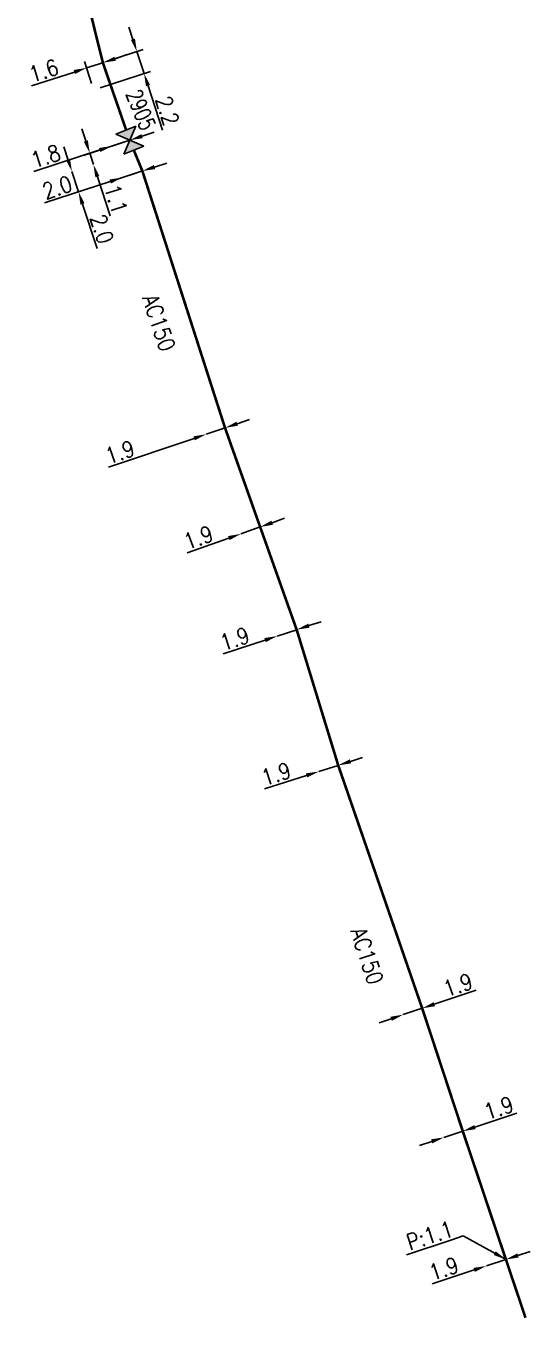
# Model space of a CAD drawing. Header units: millimetres. Extents: x 108000 to 109000, y 147000 to 148000.
# Drawn here: x 108561.8 to 108608.9, y 146999.9 to 147120.6 of the extents above; entities that cross this region are included whole.
import ezdxf
from ezdxf.enums import TextEntityAlignment as Align

# ---------------------------------------------------------------- set-up
doc = ezdxf.new("R2010")
doc.units = ezdxf.units.MM
doc.header["$PDMODE"] = 34
doc.layers.get('0').update_dxf_attribs({"linetype": 'CONTINUOUS'})
doc.layers.get('Defpoints').update_dxf_attribs({"linetype": 'CONTINUOUS'})
doc.layers.add('G_120', color=4, linetype='CONTINUOUS')
doc.layers.add('G_300', color=7, linetype='CONTINUOUS')
doc.styles.add('G_ROMANS', font='ROMANS.SHX', dxfattribs={"width": 0.75})
doc.styles.get("Standard").update_dxf_attribs({"font": 'romans.shx', "width": 0.85})
doc.linetypes.add('G_TYPB_AP', pattern='A,5,-0.3,["o",Standard,S=1.5,R=0,X=0,Y=-0.5],-1.65', length=6.95)
doc.dimstyles.get("Standard").update_dxf_attribs({"dimtxt": 1.5, "dimasz": 1.2, "dimexe": 0.625, "dimexo": 0.625, "dimgap": 0.25, "dimtad": 1, "dimdec": 1, "dimzin": 0, "dimdsep": 46, "dimtxsty": 'Standard', "dimcen": -0.5, "dimadec": 0, "dimazin": 0, "dimtfac": 1, "dimtdec": 1, "dimtmove": 0, "dimatfit": 3, "dimfxl": 0, "dimtolj": 1, "dimtzin": 0, "dimarcsym": 0})

# ---------------------------------------------------------------- blocks, each defined once
blk = doc.blocks.new('G_300_04')
h = blk.add_hatch(color=256)
h.paths.add_polyline_path([(-1, 1), (-1, -1), (0, 0)])
h.paths.add_polyline_path([(1, 1), (0, 0), (1, -1)])
at = {"flags": 128}
for points in [[(1, 1), (-1, -1)], [(1, -1), (-1, 1)], [(-1, 1), (-1, -1)], [(1, 1), (1, -1)]]:
    blk.add_lwpolyline(points, dxfattribs=at)
at = {"color": 0, "linetype": 'Continuous', "style": 'G_ROMANS', "width": 0.75}
blk.add_attdef('NUM', text='', height=1.5, dxfattribs=at).set_placement((0, 2.07), align=Align.MIDDLE)
at = {"color": 0, "linetype": 'Continuous', "style": 'G_ROMANS', "width": 0.75, "flags": 3}
for tag, p in [('DEF_LEG', (0, -2.5)), ('DEF_COUP', (0, -5)), ('DEF_TYPE', (0, -7.5))]:
    blk.add_attdef(tag, text='', height=1.2, dxfattribs=at).set_placement(p, align=Align.MIDDLE)
blk = doc.blocks.new('*D251')
at = {"layer": 'Defpoints', "color": 0, "linetype": 'Continuous', "transparency": 16777216}
for p in [(108602.62, 147017.42), (108600.86, 147016.84), (108600.86, 147016.84)]:
    blk.add_point(p, dxfattribs=at)
at = {"layer": 'G_120', "color": 0, "linetype": 'Continuous', "lineweight": -2, "transparency": 16777216}
for p, q in [((108603.76, 147017.8), (108607.68, 147019.1)), ((108600.86, 147016.84), (108602.62, 147017.42)), ((108599.72, 147016.47), (108598.58, 147016.09))]:
    blk.add_line(p, q, dxfattribs=at)
at = {"layer": 'G_120', "color": 0, "linetype": 'Continuous', "transparency": 16777216}
for points in [[(108603.7, 147017.99), (108603.82, 147017.61), (108602.62, 147017.42)], [(108599.66, 147016.66), (108599.79, 147016.28), (108600.86, 147016.84)]]:
    blk.add_solid(points, dxfattribs=at)
at = {"layer": 'G_120', "color": 0, "linetype": 'Continuous', "transparency": 16777216, "insert": (108605.98, 147019.59), "char_height": 1.5, "attachment_point": 5, "rotation": 18.2881}
blk.add_mtext('\\A1;1.9', dxfattribs=at)
blk = doc.blocks.new('*D252')
at = {"layer": 'Defpoints', "color": 0, "linetype": 'Continuous', "transparency": 16777216}
for p in [(108597.07, 147028.3), (108597.07, 147028.3), (108598.83, 147028.89)]:
    blk.add_point(p, dxfattribs=at)
at = {"layer": 'G_120', "color": 0, "linetype": 'Continuous', "lineweight": -2, "transparency": 16777216}
for p, q in [((108599.96, 147029.27), (108603.88, 147030.58)), ((108595.93, 147027.91), (108594.8, 147027.53)), ((108597.07, 147028.3), (108598.83, 147028.89))]:
    blk.add_line(p, q, dxfattribs=at)
at = {"layer": 'G_120', "color": 0, "linetype": 'Continuous', "transparency": 16777216}
for points in [[(108599.9, 147029.46), (108600.03, 147029.08), (108598.83, 147028.89)], [(108595.87, 147028.1), (108596, 147027.72), (108597.07, 147028.3)]]:
    blk.add_solid(points, dxfattribs=at)
at = {"layer": 'G_120', "color": 0, "linetype": 'Continuous', "transparency": 16777216, "insert": (108602.17, 147031.06), "char_height": 1.5, "attachment_point": 5, "rotation": 18.5531}
blk.add_mtext('\\A1;1.9', dxfattribs=at)
blk = doc.blocks.new('*D253')
at = {"layer": 'Defpoints', "color": 0, "linetype": 'Continuous', "transparency": 16777216}
for p in [(108578.67, 147082.48), (108578.67, 147082.48), (108580.42, 147083.07)]:
    blk.add_point(p, dxfattribs=at)
at = {"layer": 'G_120', "color": 0, "linetype": 'Continuous', "lineweight": -2, "transparency": 16777216}
for p, q in [((108581.56, 147083.46), (108582.69, 147083.84)), ((108580.42, 147083.07), (108578.67, 147082.48)), ((108577.53, 147082.09), (108569.54, 147079.39))]:
    blk.add_line(p, q, dxfattribs=at)
at = {"layer": 'G_120', "color": 0, "linetype": 'Continuous', "transparency": 16777216}
for points in [[(108581.49, 147083.65), (108581.62, 147083.27), (108580.42, 147083.07)], [(108577.47, 147082.28), (108577.6, 147081.91), (108578.67, 147082.48)]]:
    blk.add_solid(points, dxfattribs=at)
at = {"layer": 'G_120', "color": 0, "linetype": 'Continuous', "transparency": 16777216, "insert": (108570.61, 147080.81), "char_height": 1.5, "attachment_point": 5, "rotation": 18.7135}
blk.add_mtext('\\A1;1.9', dxfattribs=at)
blk = doc.blocks.new('*D254')
at = {"layer": 'Defpoints', "color": 0, "linetype": 'Continuous', "transparency": 16777216}
for p in [(108566.12, 147107.01), (108566.12, 147107.01), (108572.7, 147107.05)]:
    blk.add_point(p, dxfattribs=at)
at = {"layer": 'G_120', "color": 0, "linetype": 'Continuous', "lineweight": -2, "transparency": 16777216}
for p, q in [((108565.75, 147108.15), (108565.38, 147109.29)), ((108565.52, 147106.81), (108565.52, 147106.81)), ((108566.12, 147107.01), (108566.74, 147105.11)), ((108572.1, 147106.85), (108566.14, 147104.91)), ((108567.11, 147103.96), (108568.47, 147099.81))]:
    blk.add_line(p, q, dxfattribs=at)
at = {"layer": 'G_120', "color": 0, "linetype": 'Continuous', "transparency": 16777216}
for points in [[(108565.94, 147108.21), (108565.56, 147108.08), (108566.12, 147107.01)], [(108567.3, 147104.03), (108566.92, 147103.9), (108566.74, 147105.11)]]:
    blk.add_solid(points, dxfattribs=at)
at = {"layer": 'G_120', "color": 0, "linetype": 'Continuous', "transparency": 16777216, "insert": (108568.92, 147101.63), "char_height": 1.5, "attachment_point": 5, "rotation": 288.0536}
blk.add_mtext('\\A1;2.0', dxfattribs=at)
blk = doc.blocks.new('*D255')
at = {"layer": 'Defpoints', "color": 0, "linetype": 'Continuous', "transparency": 16777216}
for p in [(108570.84, 147106.44), (108570.84, 147106.44), (108572.7, 147107.05)]:
    blk.add_point(p, dxfattribs=at)
at = {"layer": 'G_120', "color": 0, "linetype": 'Continuous', "lineweight": -2, "transparency": 16777216}
for p, q in [((108573.84, 147107.42), (108574.98, 147107.79)), ((108572.7, 147107.05), (108570.84, 147106.44)), ((108569.7, 147106.07), (108563.55, 147104.07))]:
    blk.add_line(p, q, dxfattribs=at)
at = {"layer": 'G_120', "color": 0, "linetype": 'Continuous', "transparency": 16777216}
for points in [[(108573.77, 147107.61), (108573.9, 147107.23), (108572.7, 147107.05)], [(108569.64, 147106.26), (108569.76, 147105.88), (108570.84, 147106.44)]]:
    blk.add_solid(points, dxfattribs=at)
at = {"layer": 'G_120', "color": 0, "linetype": 'Continuous', "transparency": 16777216, "insert": (108564.75, 147105.51), "char_height": 1.5, "attachment_point": 5, "rotation": 18.0536}
blk.add_mtext('\\A1;2.0', dxfattribs=at)
blk = doc.blocks.new('*D256')
at = {"layer": 'Defpoints', "color": 0, "linetype": 'Continuous', "transparency": 16777216}
for p in [(108571.53, 147109.93), (108568.13, 147107.66), (108568.13, 147107.66)]:
    blk.add_point(p, dxfattribs=at)
at = {"layer": 'G_300', "color": 0, "linetype": 'Continuous', "lineweight": -2, "transparency": 16777216}
for p, q in [((108567.42, 147109.85), (108567.04, 147110.99)), ((108570.93, 147109.73), (108567.19, 147108.51)), ((108567.79, 147108.71), (108568.13, 147107.66)), ((108568.5, 147106.52), (108569.69, 147102.88))]:
    blk.add_line(p, q, dxfattribs=at)
at = {"layer": 'G_300', "color": 0, "linetype": 'Continuous', "transparency": 16777216}
for points in [[(108567.61, 147109.91), (108567.23, 147109.79), (108567.79, 147108.71)], [(108568.69, 147106.58), (108568.31, 147106.46), (108568.13, 147107.66)]]:
    blk.add_solid(points, dxfattribs=at)
at = {"layer": 'G_300', "color": 0, "linetype": 'Continuous', "transparency": 16777216, "insert": (108570.23, 147104.44), "char_height": 1.5, "attachment_point": 5, "rotation": 288.0536}
blk.add_mtext('\\A1;1.1', dxfattribs=at)
blk = doc.blocks.new('*D257')
at = {"layer": 'Defpoints', "color": 0, "linetype": 'Continuous', "transparency": 16777216}
for p in [(108569.86, 147109.38), (108569.86, 147109.38), (108571.53, 147109.93)]:
    blk.add_point(p, dxfattribs=at)
at = {"layer": 'G_300', "color": 0, "linetype": 'Continuous', "lineweight": -2, "transparency": 16777216}
for p, q in [((108572.67, 147110.3), (108573.81, 147110.67)), ((108568.72, 147109.01), (108562.56, 147107)), ((108571.53, 147109.93), (108569.86, 147109.38))]:
    blk.add_line(p, q, dxfattribs=at)
at = {"layer": 'G_300', "color": 0, "linetype": 'Continuous', "transparency": 16777216}
for points in [[(108572.61, 147110.49), (108572.73, 147110.11), (108571.53, 147109.93)], [(108568.66, 147109.2), (108568.78, 147108.82), (108569.86, 147109.38)]]:
    blk.add_solid(points, dxfattribs=at)
at = {"layer": 'G_300', "color": 0, "linetype": 'Continuous', "transparency": 16777216, "insert": (108563.67, 147108.42), "char_height": 1.5, "attachment_point": 5, "rotation": 18.0536}
blk.add_mtext('\\A1;1.8', dxfattribs=at)
blk = doc.blocks.new('*D258')
at = {"layer": 'Defpoints', "color": 0, "linetype": 'Continuous', "transparency": 16777216}
for p in [(108567.49, 147116.67), (108569.01, 147117.16), (108568.16, 147114.62)]:
    blk.add_point(p, dxfattribs=at)
at = {"layer": 'G_120', "color": 0, "linetype": 'Continuous', "lineweight": -2, "transparency": 16777216}
for p, q in [((108567.96, 147115.22), (108567.3, 147117.26)), ((108570.15, 147117.53), (108571.29, 147117.91)), ((108566.35, 147116.29), (108562.36, 147115)), ((108569.01, 147117.16), (108567.49, 147116.67))]:
    blk.add_line(p, q, dxfattribs=at)
at = {"layer": 'G_120', "color": 0, "linetype": 'Continuous', "transparency": 16777216}
for points in [[(108570.09, 147117.72), (108570.21, 147117.34), (108569.01, 147117.16)], [(108566.29, 147116.48), (108566.41, 147116.1), (108567.49, 147116.67)]]:
    blk.add_solid(points, dxfattribs=at)
at = {"layer": 'G_120', "color": 0, "linetype": 'Continuous', "transparency": 16777216, "insert": (108563.48, 147116.41), "char_height": 1.5, "attachment_point": 5, "rotation": 18.0536}
blk.add_mtext('\\A1;1.6', dxfattribs=at)
blk = doc.blocks.new('*D334')
at = {"layer": 'Defpoints', "color": 0, "linetype": 'Continuous', "transparency": 16777216}
for p in [(108569.01, 147117.16), (108572.86, 147116.15), (108568.16, 147114.62)]:
    blk.add_point(p, dxfattribs=at)
at = {"layer": 'G_120', "color": 0, "linetype": 'Continuous', "lineweight": -2, "transparency": 16777216}
for p, q in [((108571.82, 147119.34), (108571.45, 147120.48)), ((108569.6, 147117.36), (108572.79, 147118.39)), ((108572.19, 147118.2), (108572.86, 147116.15)), ((108568.75, 147114.82), (108573.45, 147116.35)), ((108573.23, 147115.01), (108574.59, 147110.86))]:
    blk.add_line(p, q, dxfattribs=at)
at = {"layer": 'G_120', "color": 0, "linetype": 'Continuous', "transparency": 16777216}
for points in [[(108572.01, 147119.4), (108571.63, 147119.28), (108572.19, 147118.2)], [(108573.42, 147115.08), (108573.04, 147114.95), (108572.86, 147116.15)]]:
    blk.add_solid(points, dxfattribs=at)
at = {"layer": 'G_120', "color": 0, "linetype": 'Continuous', "transparency": 16777216, "insert": (108575.04, 147112.68), "char_height": 1.5, "attachment_point": 5, "rotation": 288.0536}
blk.add_mtext('\\A1;2.2', dxfattribs=at)
blk = doc.blocks.new('*D335')
at = {"layer": 'Defpoints', "color": 0, "linetype": 'Continuous', "transparency": 16777216}
for p in [(108606.63, 147005.44), (108604.83, 147004.84), (108604.83, 147004.84)]:
    blk.add_point(p, dxfattribs=at)
at = {"layer": 'G_120', "color": 0, "linetype": 'Continuous', "lineweight": -2, "transparency": 16777216}
for p, q in [((108607.77, 147005.82), (108608.91, 147006.19)), ((108606.63, 147005.44), (108604.83, 147004.84)), ((108603.69, 147004.47), (108599.77, 147003.17))]:
    blk.add_line(p, q, dxfattribs=at)
at = {"layer": 'G_120', "color": 0, "linetype": 'Continuous', "transparency": 16777216}
for points in [[(108607.71, 147006.01), (108607.84, 147005.63), (108606.63, 147005.44)], [(108603.63, 147004.66), (108603.75, 147004.28), (108604.83, 147004.84)]]:
    blk.add_solid(points, dxfattribs=at)
at = {"layer": 'G_120', "color": 0, "linetype": 'Continuous', "transparency": 16777216, "insert": (108600.85, 147004.58), "char_height": 1.5, "attachment_point": 5, "rotation": 18.2881}
blk.add_mtext('\\A1;1.9', dxfattribs=at)
blk = doc.blocks.new('*D409')
at = {"layer": 'Defpoints', "color": 0, "linetype": 'Continuous', "transparency": 16777216}
for p in [(108583.7, 147073.82), (108581.91, 147073.18), (108581.91, 147073.18)]:
    blk.add_point(p, dxfattribs=at)
at = {"layer": 'G_120', "color": 0, "linetype": 'Continuous', "lineweight": -2, "transparency": 16777216}
for p, q in [((108583.7, 147073.82), (108581.91, 147073.18)), ((108584.83, 147074.22), (108585.96, 147074.63)), ((108580.78, 147072.78), (108576.89, 147071.4))]:
    blk.add_line(p, q, dxfattribs=at)
at = {"layer": 'G_120', "color": 0, "linetype": 'Continuous', "transparency": 16777216}
for points in [[(108584.76, 147074.41), (108584.9, 147074.03), (108583.7, 147073.82)], [(108580.71, 147072.97), (108580.84, 147072.59), (108581.91, 147073.18)]]:
    blk.add_solid(points, dxfattribs=at)
at = {"layer": 'G_120', "color": 0, "linetype": 'Continuous', "transparency": 16777216, "insert": (108577.93, 147072.83), "char_height": 1.5, "attachment_point": 5, "rotation": 19.5855}
blk.add_mtext('\\A1;1.9', dxfattribs=at)
blk = doc.blocks.new('*D410')
at = {"layer": 'Defpoints', "color": 0, "linetype": 'Continuous', "transparency": 16777216}
for p in [(108587.11, 147064.23), (108585.3, 147063.64), (108585.3, 147063.64)]:
    blk.add_point(p, dxfattribs=at)
at = {"layer": 'G_120', "color": 0, "linetype": 'Continuous', "lineweight": -2, "transparency": 16777216}
for p, q in [((108587.11, 147064.23), (108585.3, 147063.64)), ((108588.25, 147064.61), (108589.39, 147064.98)), ((108584.16, 147063.26), (108580.24, 147061.97))]:
    blk.add_line(p, q, dxfattribs=at)
at = {"layer": 'G_120', "color": 0, "linetype": 'Continuous', "transparency": 16777216}
for points in [[(108588.19, 147064.8), (108588.31, 147064.42), (108587.11, 147064.23)], [(108584.1, 147063.45), (108584.23, 147063.07), (108585.3, 147063.64)]]:
    blk.add_solid(points, dxfattribs=at)
at = {"layer": 'G_120', "color": 0, "linetype": 'Continuous', "transparency": 16777216, "insert": (108581.32, 147063.38), "char_height": 1.5, "attachment_point": 5, "rotation": 18.2035}
blk.add_mtext('\\A1;1.9', dxfattribs=at)
blk = doc.blocks.new('*D411')
at = {"layer": 'Defpoints', "color": 0, "linetype": 'Continuous', "transparency": 16777216}
for p in [(108589.18, 147050.99), (108589.18, 147050.99), (108590.99, 147051.57)]:
    blk.add_point(p, dxfattribs=at)
at = {"layer": 'G_120', "color": 0, "linetype": 'Continuous', "lineweight": -2, "transparency": 16777216}
for p, q in [((108592.13, 147051.94), (108593.27, 147052.3)), ((108590.99, 147051.57), (108589.18, 147050.99)), ((108588.03, 147050.63), (108584.1, 147049.37))]:
    blk.add_line(p, q, dxfattribs=at)
at = {"layer": 'G_120', "color": 0, "linetype": 'Continuous', "transparency": 16777216}
for points in [[(108592.07, 147052.13), (108592.19, 147051.75), (108590.99, 147051.57)], [(108587.97, 147050.82), (108588.1, 147050.44), (108589.18, 147050.99)]]:
    blk.add_solid(points, dxfattribs=at)
at = {"layer": 'G_120', "color": 0, "linetype": 'Continuous', "transparency": 16777216, "insert": (108585.19, 147050.77), "char_height": 1.5, "attachment_point": 5, "rotation": 17.7337}
blk.add_mtext('\\A1;1.9', dxfattribs=at)

msp = doc.modelspace()

# ---------------------------------------------------------------- linework, layer by layer
at = {"layer": 'G_120', "linetype": 'G_TYPB_AP', "const_width": 0.25}
for points in [[(108566.13, 147130.8), (108565.94, 147130.68), (108565.69, 147130.53), (108566.09, 147128.94), (108569.01, 147117.16), (108571.19, 147110.87)], [(108608.48, 147000), (108602.62, 147017.42), (108598.83, 147028.89), (108590.99, 147051.57), (108587.11, 147064.23), (108583.7, 147073.82), (108580.42, 147083.07), (108572.7, 147107.05), (108571.9, 147109)]]:
    msp.add_lwpolyline(points, dxfattribs=at)

# ---------------------------------------------------------------- block references
at = {"layer": 'G_300'}
ref = msp.add_blockref('G_300_04', (108571.53, 147109.93), dxfattribs=dict(at, rotation=292.1120050602771))
ref.add_attrib('NUM', '2905', dxfattribs={"layer": '0', "color": 0, "linetype": 'Continuous', "height": 1.5, "rotation": 292.112, "width": 0.75}).set_placement((108572.56, 147112.76), align=Align.MIDDLE_CENTER)

# ---------------------------------------------------------------- texts
at = {"layer": 'G_120', "linetype": 'Continuous', "width": 0.85}
for p in [(108572.68, 147095.2), (108592.11, 147036.1)]:
    msp.add_text('AC150', height=1.5, rotation=288.5072, dxfattribs=at).set_placement(p)
at = {"layer": 'G_120', "linetype": 'Continuous', "insert": (108601.88, 147007.66), "char_height": 1.5, "attachment_point": 9, "rotation": 18.2881}
msp.add_mtext('\\A1;P:1.1', dxfattribs=at)

# ---------------------------------------------------------------- dimensions: what is measured, and where the dimension line sits
at = {"layer": 'G_120', "linetype": 'Continuous'}
for base, p1, p2, angle, picture, middle in [((108572.859, 147116.1549), (108569.0101, 147117.1617), (108568.1552, 147114.6217), 108.0536, '*D334', (108574.0942, 147112.3654)), ((108567.49, 147116.67), (108569.01, 147117.16), (108568.16, 147114.62), 18.0536, '*D258', (108563.79, 147115.46)), ((108566.12, 147107.01), (108572.7, 147107.05), (108566.12, 147107.01), 288.0536, '*D254', (108567.97, 147101.32)), ((108570.842, 147106.443), (108572.696, 147107.0473), (108570.842, 147106.443), 18.0536, '*D255', (108565.0621, 147104.559)), ((108578.67, 147082.48), (108580.42, 147083.07), (108578.67, 147082.48), 18.7135, '*D253', (108570.93, 147079.86)), ((108581.91, 147073.18), (108583.7, 147073.82), (108581.91, 147073.18), 19.5855, '*D409', (108578.27, 147071.89)), ((108585.3, 147063.64), (108587.11, 147064.23), (108585.3, 147063.64), 18.2035, '*D410', (108581.63, 147062.43)), ((108589.18, 147050.99), (108590.99, 147051.57), (108589.18, 147050.99), 17.7337, '*D411', (108585.5, 147049.81)), ((108597.07, 147028.3), (108598.83, 147028.89), (108597.07, 147028.3), 18.5531, '*D252', (108602.49, 147030.11)), ((108600.86, 147016.84), (108602.62, 147017.42), (108600.86, 147016.84), 18.2881, '*D251', (108606.29, 147018.64)), ((108604.83, 147004.84), (108606.63, 147005.44), (108604.83, 147004.84), 18.2881, '*D335', (108601.16, 147003.63))]:
    dim = msp.add_linear_dim(base=base, p1=p1, p2=p2, angle=angle, dimstyle='Standard', dxfattribs=at)
    dim.commit()
    dim.dimension.update_dxf_attribs({"geometry": picture, "text_midpoint": middle, "dimtype": 160})
at = {"layer": 'G_300', "linetype": 'Continuous'}
for base, p2, angle, picture, middle in [((108569.86, 147109.38), (108569.86, 147109.38), 18.0536, '*D257', (108563.98, 147107.46)), ((108568.13, 147107.66), (108568.13, 147107.66), 108.0536, '*D256', (108569.28, 147104.13))]:
    dim = msp.add_linear_dim(base=base, p1=(108571.53, 147109.93), p2=p2, angle=angle, dimstyle='Standard', dxfattribs=at)
    dim.commit()
    dim.dimension.update_dxf_attribs({"geometry": picture, "text_midpoint": middle, "dimtype": 160})

# ---------------------------------------------------------------- leaders
at = {"layer": 'G_120', "linetype": 'Continuous', "annotation_type": 0, "has_hookline": 1, "hookline_direction": 1, "text_width": 4.13, "horizontal_direction": (0.94949, 0.313796, 0)}
msp.add_leader([(108606.66, 147005.45), (108602.66, 147007.64), (108601.52, 147007.26)], dimstyle='Standard', override={"dimgap": 0.25, "dimtad": 1}, dxfattribs=at)

doc.saveas('drawing.dxf')
